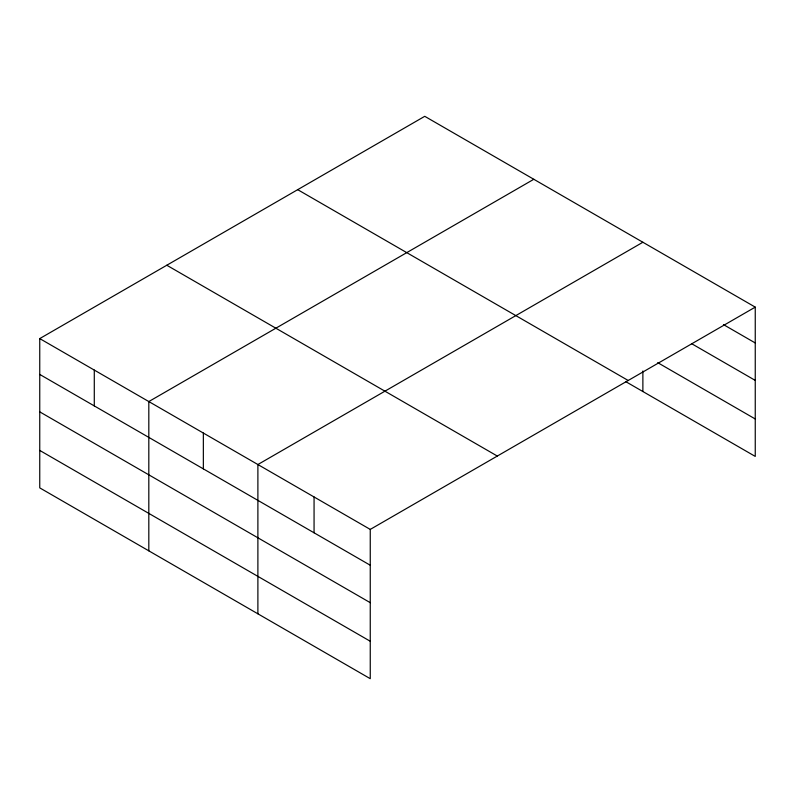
<?xml version="1.0" encoding="UTF-8"?>
<svg xmlns="http://www.w3.org/2000/svg" width="795" height="795" viewBox="0 0 795 795"><rect width="100%" height="100%" fill="white"/><g stroke="black" fill="none" stroke-linecap="round" stroke-linejoin="round"><path stroke-width="1.19" d="M625.774 381.65L755.25 456.409L755.25 307.128L424.749 116.318L39.75 338.591L39.75 487.872L370.251 678.682L370.251 529.41L39.75 338.591M533.813 179.282L148.814 401.564L148.814 550.836M642.877 242.256L257.888 464.528L257.888 613.81M370.251 529.41L755.25 307.128M723.45 324.599L755.25 342.963M691.64 343.678L755.25 380.398M657.723 362.659L755.25 418.975M297.698 189.667L628.199 380.487M166.801 265.242L497.302 456.052M39.75 374.425L370.251 565.235M39.75 411.86L370.251 602.67M39.75 450.427L370.251 641.247M642.877 370.997L642.877 391.528M314.065 496.964L314.065 532.799M203.351 433.046L203.351 468.871M94.287 370.072L94.287 405.907"/></g></svg>
